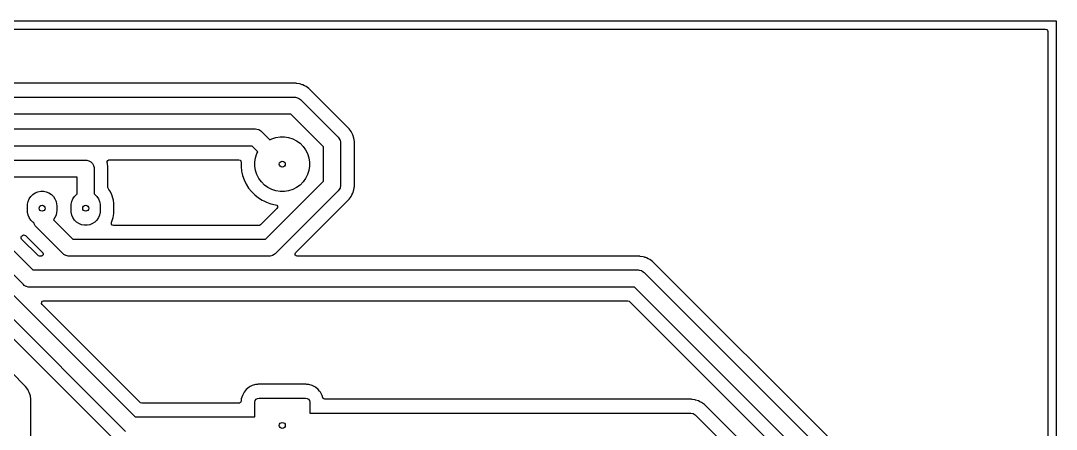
# Model space of a CAD drawing. Extents: x 20 to 124, y -124 to -20.
# Drawn here: x 63.6 to 124, y -43.8 to -20 of the extents above; entities that cross this region are included whole.
import ezdxf

# ---------------------------------------------------------------- set-up
doc = ezdxf.new("R2010")
doc.units = 0
doc.layers.add('BLACK', color=7, linetype='CONTINUOUS')
doc.layers.add('WHITE', color=7, linetype='CONTINUOUS')

msp = doc.modelspace()

# ---------------------------------------------------------------- linework, layer by layer
at = {"layer": 'BLACK', "linetype": 'CONTINUOUS'}
for p, q in [((20.6245, -20.5005), (123.3755, -20.5005)), ((123.3755, -20.5005), (123.442539, -20.520185)), ((123.442539, -20.520185), (123.488294, -20.572989)), ((123.488294, -20.572989), (123.4995, -20.6245)), ((123.4995, -20.6245), (123.4995, -123.3755)), ((79.684452, -23.6525), (33.481051, -23.6525)), ((79.712095, -23.656878), (79.684452, -23.6525)), ((79.886635, -23.684522), (79.712095, -23.656878)), ((79.960103, -23.708394), (79.886635, -23.684522)), ((79.983976, -23.716151), (79.960103, -23.708394)), ((80.034615, -23.732604), (79.983976, -23.716151)), ((80.081323, -23.747781), (80.034615, -23.732604)), ((80.172512, -23.794245), (80.081323, -23.747781)), ((80.172514, -23.794246), (80.172512, -23.794245)), ((80.263711, -23.840713), (80.172514, -23.794246)), ((80.429319, -23.961034), (80.263711, -23.840713)), ((82.771966, -26.303681), (80.429319, -23.961034)), ((33.3787, -24.453), (79.5821, -24.453)), ((79.5821, -24.453), (79.647348, -24.457277)), ((79.647348, -24.457277), (79.647363, -24.457277)), ((79.647363, -24.457277), (79.773442, -24.49106)), ((79.773442, -24.49106), (79.886481, -24.556323)), ((79.886481, -24.556323), (79.886496, -24.556338)), ((79.886496, -24.556338), (79.935653, -24.599447)), ((79.935653, -24.599447), (82.133553, -26.797347)), ((79.374994, -25.453), (33.585807, -25.453)), ((81.28, -27.358006), (79.374994, -25.453)), ((52.276, -26.3138), (77.3213, -26.3138)), ((77.3213, -26.3138), (77.386548, -26.318077)), ((77.386548, -26.318077), (77.386563, -26.318077)), ((77.386563, -26.318077), (77.512642, -26.35186)), ((77.512642, -26.35186), (77.625681, -26.417123)), ((77.625681, -26.417123), (77.625696, -26.417138)), ((77.625696, -26.417138), (77.674853, -26.460247)), ((77.674853, -26.460247), (78.157503, -26.942896)), ((82.892283, -26.469284), (82.771966, -26.303681)), ((82.892288, -26.469291), (82.892283, -26.469284)), ((82.912655, -26.509265), (82.892288, -26.469291)), ((82.912656, -26.509266), (82.912655, -26.509265)), ((82.985218, -26.651676), (82.912656, -26.509266)), ((78.157503, -26.942896), (78.262707, -26.889293)), ((78.262707, -26.889293), (78.501487, -26.811708)), ((78.501487, -26.811708), (78.749465, -26.772432)), ((78.749465, -26.772432), (79.000535, -26.772432)), ((79.000535, -26.772432), (79.248513, -26.811708)), ((79.248513, -26.811708), (79.487293, -26.889293)), ((79.487293, -26.889293), (79.710998, -27.003276)), ((79.710998, -27.003276), (79.914117, -27.15085)), ((79.914117, -27.15085), (80.09165, -27.328383)), ((82.133553, -26.797347), (82.176661, -26.846503)), ((82.176661, -26.846503), (82.176677, -26.846519)), ((82.176677, -26.846519), (82.231375, -26.941259)), ((82.231375, -26.941259), (82.24194, -26.959558)), ((82.24194, -26.959558), (82.275723, -27.085637)), ((82.275723, -27.085637), (82.275723, -27.085652)), ((82.275723, -27.085652), (82.28, -27.1509)), ((82.28, -27.1509), (82.28, -29.5685)), ((83.048477, -26.846365), (82.985218, -26.651676)), ((83.0805, -27.048548), (83.048477, -26.846365)), ((83.0805, -29.670856), (83.0805, -27.048548)), ((77.114194, -27.3138), (52.483107, -27.3138)), ((77.450396, -27.650003), (77.114194, -27.3138)), ((77.319208, -27.993987), (77.396793, -27.755207)), ((77.396793, -27.755207), (77.450396, -27.650003)), ((80.09165, -27.328383), (80.239224, -27.531502)), ((80.239224, -27.531502), (80.353207, -27.755207)), ((80.353207, -27.755207), (80.430792, -27.993987)), ((81.28, -29.361393), (81.28, -27.358006)), ((60.9456, -28.1358), (67.415, -28.1358)), ((67.415, -28.1358), (67.480263, -28.140078)), ((67.480263, -28.140078), (67.606342, -28.17386)), ((67.606342, -28.17386), (67.719381, -28.239123)), ((67.719381, -28.239123), (67.811677, -28.331419)), ((67.811677, -28.331419), (67.87694, -28.444458)), ((68.663726, -28.206778), (68.699806, -28.146945)), ((68.665721, -28.276619), (68.663726, -28.206778)), ((68.683477, -28.331265), (68.665721, -28.276619)), ((68.7155, -28.533448), (68.683477, -28.331265)), ((68.699806, -28.146945), (68.762506, -28.116116)), ((68.762506, -28.116116), (68.783652, -28.1143)), ((68.783652, -28.1143), (76.3505, -28.1143)), ((76.3505, -28.1143), (76.417539, -28.133985)), ((76.417539, -28.133985), (76.463294, -28.186789)), ((76.463294, -28.186789), (76.4745, -28.2383)), ((76.4745, -28.2383), (76.4745, -28.502313)), ((77.279932, -28.241965), (77.319208, -27.993987)), ((77.279932, -28.493035), (77.279932, -28.241965)), ((80.430792, -27.993987), (80.470068, -28.241965)), ((80.470068, -28.241965), (80.470068, -28.493035)), ((67.87694, -28.444458), (67.910722, -28.570537)), ((67.910722, -28.570537), (67.915, -28.6358)), ((67.915, -28.6358), (67.915, -30.104225)), ((68.7155, -29.729195), (68.7155, -28.533448)), ((76.4745, -28.502313), (76.504686, -28.770219)), ((76.504686, -28.770219), (76.504687, -28.770225)), ((76.504687, -28.770225), (76.504688, -28.770232)), ((76.504688, -28.770232), (76.523134, -28.851047)), ((76.523134, -28.851047), (76.564684, -29.033094)), ((77.319208, -28.741013), (77.279932, -28.493035)), ((77.396793, -28.979793), (77.319208, -28.741013)), ((80.430792, -28.741013), (80.353207, -28.979793)), ((80.470068, -28.493035), (80.430792, -28.741013)), ((66.915, -29.1358), (61.152707, -29.1358)), ((66.915, -30.104225), (66.915, -29.1358)), ((76.564684, -29.033094), (76.564687, -29.033102)), ((76.564687, -29.033102), (76.653734, -29.287582)), ((76.653734, -29.287582), (76.770714, -29.530494)), ((76.770714, -29.530494), (76.770716, -29.530497)), ((76.770716, -29.530497), (76.914162, -29.758789)), ((77.510776, -29.203498), (77.396793, -28.979793)), ((77.65835, -29.406617), (77.510776, -29.203498)), ((77.835883, -29.58415), (77.65835, -29.406617)), ((77.902194, -32.7392), (81.28, -29.361393)), ((80.09165, -29.406617), (79.914117, -29.58415)), ((80.239224, -29.203498), (80.09165, -29.406617)), ((80.353207, -28.979793), (80.239224, -29.203498)), ((82.28, -29.5685), (82.275723, -29.633747)), ((63.915866, -41.341881), (52.330075, -29.75609)), ((64.217941, -30.248266), (64.335766, -30.130441)), ((64.335766, -30.130441), (64.474313, -30.037867)), ((64.474313, -30.037867), (64.628258, -29.974101)), ((64.628258, -29.974101), (64.791685, -29.941593)), ((64.791685, -29.941593), (64.958315, -29.941593)), ((64.958315, -29.941593), (65.121742, -29.974101)), ((65.121742, -29.974101), (65.275687, -30.037867)), ((65.275687, -30.037867), (65.414234, -30.130441)), ((65.414234, -30.130441), (65.532059, -30.248266)), ((66.757941, -30.248266), (66.875766, -30.130441)), ((66.875766, -30.130441), (66.915, -30.104225)), ((67.915, -30.104225), (67.954234, -30.130441)), ((67.954234, -30.130441), (68.072059, -30.248266)), ((68.715702, -29.736274), (68.7155, -29.729195)), ((68.739182, -29.80208), (68.715702, -29.736274)), ((68.764341, -29.836709), (68.739182, -29.80208)), ((68.826634, -29.922449), (68.764341, -29.836709)), ((68.900651, -30.067715), (68.826634, -29.922449)), ((68.944577, -30.153923), (68.900651, -30.067715)), ((68.944577, -30.153925), (68.944577, -30.153923)), ((68.944579, -30.153928), (68.944577, -30.153925)), ((69.02486, -30.401007), (68.944579, -30.153928)), ((76.914162, -29.758789), (77.082266, -29.969585)), ((77.082266, -29.969585), (77.272915, -30.160234)), ((77.272915, -30.160234), (77.483711, -30.328338)), ((78.039002, -29.731724), (77.835883, -29.58415)), ((78.262707, -29.845707), (78.039002, -29.731724)), ((78.501487, -29.923292), (78.262707, -29.845707)), ((82.133554, -29.922053), (78.462853, -33.592753)), ((78.749465, -29.962568), (78.501487, -29.923292)), ((79.000535, -29.962568), (78.749465, -29.962568)), ((79.248513, -29.923292), (79.000535, -29.962568)), ((79.487293, -29.845707), (79.248513, -29.923292)), ((79.710998, -29.731724), (79.487293, -29.845707)), ((79.914117, -29.58415), (79.710998, -29.731724)), ((82.176661, -29.872896), (82.133554, -29.922053)), ((82.176677, -29.872881), (82.176661, -29.872896)), ((82.24194, -29.759842), (82.176677, -29.872881)), ((82.25174, -29.723266), (82.24194, -29.759842)), ((82.275723, -29.633763), (82.25174, -29.723266)), ((82.275723, -29.633747), (82.275723, -29.633763)), ((82.892287, -30.25011), (82.938591, -30.159234)), ((82.938591, -30.159234), (82.985221, -30.067718)), ((82.985221, -30.067718), (83.048477, -29.873034)), ((83.048477, -29.873034), (83.070123, -29.73637)), ((83.070123, -29.73637), (83.072198, -29.723266)), ((83.072198, -29.723266), (83.0805, -29.670856)), ((64.025, -30.7875), (64.029093, -30.704185)), ((64.025, -31.0875), (64.025, -30.7875)), ((64.029093, -30.704185), (64.061601, -30.540758)), ((64.061601, -30.540758), (64.125367, -30.386813)), ((64.125367, -30.386813), (64.217941, -30.248266)), ((65.532059, -30.248266), (65.624633, -30.386813)), ((65.624633, -30.386813), (65.688399, -30.540758)), ((65.688399, -30.540758), (65.720907, -30.704185)), ((65.720907, -30.704185), (65.725, -30.7875)), ((65.725, -30.7875), (65.725, -31.0875)), ((66.565, -30.7875), (66.569093, -30.704185)), ((66.565, -31.0875), (66.565, -30.7875)), ((66.569093, -30.704185), (66.601601, -30.540758)), ((66.601601, -30.540758), (66.665367, -30.386813)), ((66.665367, -30.386813), (66.757941, -30.248266)), ((68.072059, -30.248266), (68.164633, -30.386813)), ((68.164633, -30.386813), (68.228399, -30.540758)), ((68.228399, -30.540758), (68.260907, -30.704185)), ((68.260907, -30.704185), (68.265, -30.7875)), ((68.265, -30.7875), (68.265, -31.0875)), ((69.03607, -30.471785), (69.02486, -30.401007)), ((69.0655, -30.657597), (69.03607, -30.471785)), ((69.0655, -31.217402), (69.0655, -30.657597)), ((77.483711, -30.328338), (77.712003, -30.471784)), ((77.712003, -30.471784), (77.712005, -30.471785)), ((77.712005, -30.471785), (77.792975, -30.510778)), ((77.792975, -30.510778), (77.954921, -30.588767)), ((77.954921, -30.588767), (78.146049, -30.655645)), ((78.146049, -30.655645), (78.209397, -30.677812)), ((78.209397, -30.677812), (78.209405, -30.677815)), ((78.209405, -30.677815), (78.209408, -30.677815)), ((78.209408, -30.677815), (78.209409, -30.677816)), ((78.209409, -30.677816), (78.472268, -30.737812)), ((78.472268, -30.737812), (78.485329, -30.739283)), ((78.485329, -30.739283), (78.549743, -30.766348)), ((78.549743, -30.766348), (78.5893, -30.823942)), ((81.070369, -32.117315), (82.62015, -30.567532)), ((82.62015, -30.567532), (82.620157, -30.567527)), ((82.620157, -30.567527), (82.627217, -30.560467)), ((82.627217, -30.560467), (82.627219, -30.560466)), ((82.627219, -30.560466), (82.771966, -30.415719)), ((82.771966, -30.415719), (82.771968, -30.415715)), ((82.771968, -30.415715), (82.771971, -30.415713)), ((82.771971, -30.415713), (82.835451, -30.328338)), ((82.835451, -30.328338), (82.892287, -30.25011)), ((64.029093, -31.170815), (64.025, -31.0875)), ((64.061601, -31.334242), (64.029093, -31.170815)), ((64.125367, -31.488187), (64.061601, -31.334242)), ((65.688399, -31.334242), (65.624633, -31.488187)), ((65.720907, -31.170815), (65.688399, -31.334242)), ((65.725, -31.0875), (65.720907, -31.170815)), ((66.569093, -31.170815), (66.565, -31.0875)), ((66.601601, -31.334242), (66.569093, -31.170815)), ((66.665367, -31.488187), (66.601601, -31.334242)), ((68.228399, -31.334242), (68.164633, -31.488187)), ((68.260907, -31.170815), (68.228399, -31.334242)), ((68.265, -31.0875), (68.260907, -31.170815)), ((69.02486, -31.473993), (69.059774, -31.253551)), ((69.059774, -31.253551), (69.0655, -31.217402)), ((78.559129, -30.950185), (77.606934, -31.902381)), ((78.591439, -30.893779), (78.559129, -30.950185)), ((78.5893, -30.823942), (78.591439, -30.893779)), ((64.217941, -31.626734), (64.125367, -31.488187)), ((64.335766, -31.744559), (64.217941, -31.626734)), ((64.393954, -31.783439), (64.335766, -31.744559)), ((64.407184, -31.832811), (64.393954, -31.783439)), ((64.41306, -31.854742), (64.407184, -31.832811)), ((64.478323, -31.967781), (64.41306, -31.854742)), ((64.478338, -31.967796), (64.478323, -31.967781)), ((64.521447, -32.016953), (64.478338, -31.967796)), ((65.624633, -31.488187), (65.537418, -31.618712)), ((65.537418, -31.618712), (66.657907, -32.7392)), ((66.757941, -31.626734), (66.665367, -31.488187)), ((66.875766, -31.744559), (66.757941, -31.626734)), ((67.014313, -31.837133), (66.875766, -31.744559)), ((67.168258, -31.900899), (67.014313, -31.837133)), ((67.331685, -31.933407), (67.168258, -31.900899)), ((67.498315, -31.933407), (67.331685, -31.933407)), ((67.661742, -31.900899), (67.498315, -31.933407)), ((67.815687, -31.837133), (67.661742, -31.900899)), ((67.954234, -31.744559), (67.815687, -31.837133)), ((68.072059, -31.626734), (67.954234, -31.744559)), ((68.164633, -31.488187), (68.072059, -31.626734)), ((68.913303, -31.797053), (68.925554, -31.758408)), ((68.923247, -31.866211), (68.913303, -31.797053)), ((68.969002, -31.919015), (68.923247, -31.866211)), ((68.925554, -31.758408), (68.944579, -31.721072)), ((68.944579, -31.721072), (69.02486, -31.473993)), ((69.036041, -31.9387), (68.969002, -31.919015)), ((77.519253, -31.9387), (69.036041, -31.9387)), ((77.545611, -31.935866), (77.519253, -31.9387)), ((77.606934, -31.902381), (77.545611, -31.935866)), ((63.653961, -32.616462), (63.682462, -32.572115)), ((63.682462, -32.572115), (63.687259, -32.567317)), ((63.687259, -32.567317), (63.687262, -32.567316)), ((63.687262, -32.567316), (63.725817, -32.52876)), ((63.725817, -32.52876), (63.787138, -32.495277)), ((63.787138, -32.495277), (63.85683, -32.500261)), ((63.85683, -32.500261), (63.901177, -32.528762)), ((63.901177, -32.528762), (64.901135, -33.528719)), ((66.097247, -33.592754), (64.521447, -32.016953)), ((79.658966, -33.528719), (81.070369, -32.117315)), ((62.835, -33.032093), (64.343807, -34.5409)), ((63.648977, -32.686154), (63.653961, -32.616462)), ((63.682462, -32.747477), (63.648977, -32.686154)), ((64.639065, -33.704081), (63.682462, -32.747477)), ((66.657907, -32.7392), (77.902194, -32.7392)), ((60.6329, -33.436693), (70.303707, -43.1075)), ((63.783147, -35.394454), (61.981447, -33.592753)), ((64.659707, -33.720715), (64.639065, -33.704081)), ((64.726746, -33.7404), (64.659707, -33.720715)), ((64.813454, -33.7404), (64.726746, -33.7404)), ((64.8223, -33.740084), (64.813454, -33.7404)), ((64.82647, -33.738528), (64.8223, -33.740084)), ((64.848389, -33.735377), (64.82647, -33.738528)), ((64.867018, -33.723404), (64.848389, -33.735377)), ((64.887764, -33.715667), (64.867018, -33.723404)), ((64.895835, -33.704885), (64.887764, -33.715667)), ((64.907167, -33.697603), (64.895835, -33.704885)), ((64.901135, -33.528719), (64.911747, -33.548155)), ((64.916365, -33.67746), (64.907167, -33.697603)), ((64.911747, -33.548155), (64.926248, -33.564889)), ((64.929636, -33.659734), (64.916365, -33.67746)), ((64.926248, -33.564889), (64.928164, -33.57822)), ((64.928164, -33.57822), (64.93462, -33.590042)), ((64.930596, -33.646298), (64.929636, -33.659734)), ((64.936192, -33.634047), (64.930596, -33.646298)), ((64.93462, -33.590042), (64.93304, -33.612128)), ((64.93304, -33.612128), (64.936192, -33.634047)), ((66.146403, -33.635861), (66.097247, -33.592754)), ((66.146419, -33.635877), (66.146403, -33.635861)), ((66.259458, -33.70114), (66.146419, -33.635877)), ((66.273435, -33.704885), (66.259458, -33.70114)), ((66.385537, -33.734923), (66.273435, -33.704885)), ((66.385552, -33.734923), (66.385537, -33.734923)), ((66.4508, -33.7392), (66.385552, -33.734923)), ((78.1093, -33.7392), (66.4508, -33.7392)), ((78.174548, -33.734923), (78.1093, -33.7392)), ((78.174563, -33.734923), (78.174548, -33.734923)), ((78.300642, -33.70114), (78.174563, -33.734923)), ((78.306768, -33.697603), (78.300642, -33.70114)), ((78.413681, -33.635877), (78.306768, -33.697603)), ((78.413696, -33.635861), (78.413681, -33.635877)), ((78.462853, -33.592753), (78.413696, -33.635861)), ((79.623909, -33.598753), (79.652934, -33.535197)), ((79.633853, -33.667911), (79.623909, -33.598753)), ((79.679608, -33.720715), (79.633853, -33.667911)), ((79.652934, -33.535197), (79.658966, -33.528719)), ((79.746647, -33.7404), (79.679608, -33.720715)), ((99.722051, -33.7404), (79.746647, -33.7404)), ((99.722052, -33.7404), (99.722051, -33.7404)), ((99.749695, -33.744778), (99.722052, -33.7404)), ((99.924235, -33.772422), (99.749695, -33.744778)), ((99.997703, -33.796294), (99.924235, -33.772422)), ((100.021576, -33.804051), (99.997703, -33.796294)), ((100.072215, -33.820504), (100.021576, -33.804051)), ((69.743047, -43.961054), (59.779347, -33.997353)), ((100.118923, -33.835681), (100.072215, -33.820504)), ((100.210114, -33.882146), (100.118923, -33.835681)), ((100.301311, -33.928613), (100.210114, -33.882146)), ((100.466919, -34.048934), (100.301311, -33.928613)), ((100.46692, -34.048935), (100.466919, -34.048934)), ((100.466921, -34.048936), (100.46692, -34.048935)), ((111.258665, -44.840681), (100.466921, -34.048936)), ((59.140936, -34.491021), (69.101508, -44.451592)), ((64.343807, -34.5409), (99.6197, -34.5409)), ((99.6197, -34.5409), (99.684948, -34.545177)), ((99.684948, -34.545177), (99.684963, -34.545177)), ((99.684963, -34.545177), (99.811042, -34.57896)), ((99.811042, -34.57896), (99.924081, -34.644223)), ((99.924081, -34.644223), (99.924096, -34.644238)), ((99.924096, -34.644238), (99.973253, -34.687347)), ((99.973253, -34.687347), (110.963407, -45.6775)), ((63.832311, -35.437569), (63.783147, -35.394454)), ((63.832319, -35.437577), (63.832311, -35.437569)), ((63.945358, -35.50284), (63.832319, -35.437577)), ((63.972001, -35.509979), (63.945358, -35.50284)), ((64.071437, -35.536623), (63.972001, -35.509979)), ((64.071452, -35.536623), (64.071437, -35.536623)), ((64.1367, -35.5409), (64.071452, -35.536623)), ((99.412594, -35.5409), (64.1367, -35.5409)), ((110.2563, -46.384606), (99.412594, -35.5409)), ((64.847881, -36.491758), (64.852865, -36.422066)), ((64.881366, -36.553081), (64.847881, -36.491758)), ((64.852865, -36.422066), (64.894737, -36.366133)), ((70.598965, -42.270681), (64.881366, -36.553081)), ((64.894737, -36.366133), (64.960201, -36.341716)), ((64.960201, -36.341716), (64.969047, -36.3414)), ((64.969047, -36.3414), (99.029653, -36.3414)), ((99.029653, -36.3414), (99.096692, -36.361085)), ((99.096692, -36.361085), (99.117334, -36.377719)), ((99.117334, -36.377719), (109.419481, -46.679865)), ((64.036187, -41.507489), (63.915866, -41.341881)), ((64.082652, -41.598684), (64.036187, -41.507489)), ((64.082653, -41.598685), (64.082652, -41.598684)), ((64.129118, -41.689876), (64.082653, -41.598685)), ((76.778589, -41.511089), (76.647317, -41.671047)), ((76.938547, -41.379817), (76.778589, -41.511089)), ((76.938548, -41.379816), (76.938547, -41.379817)), ((76.93855, -41.379815), (76.938548, -41.379816)), ((77.010898, -41.341143), (76.93855, -41.379815)), ((77.121043, -41.282269), (77.010898, -41.341143)), ((77.319067, -41.222199), (77.121043, -41.282269)), ((77.435298, -41.210751), (77.319067, -41.222199)), ((77.473392, -41.207), (77.435298, -41.210751)), ((80.276608, -41.207), (77.473392, -41.207)), ((80.311805, -41.210466), (80.276608, -41.207)), ((80.430934, -41.222199), (80.311805, -41.210466)), ((80.430934, -41.2222), (80.430932, -41.222199)), ((80.430932, -41.222199), (80.430934, -41.222199)), ((80.628954, -41.282268), (80.430934, -41.2222)), ((80.81145, -41.379815), (80.628954, -41.282268)), ((80.811453, -41.379817), (80.81145, -41.379815)), ((80.97141, -41.511089), (80.811452, -41.379817)), ((80.811452, -41.379817), (80.811453, -41.379817)), ((81.043296, -41.598684), (80.97141, -41.511089)), ((81.102685, -41.67105), (81.043296, -41.598684)), ((64.192377, -41.884565), (64.129118, -41.689876)), ((64.2244, -42.086748), (64.192377, -41.884565)), ((64.2244, -45.8987), (64.2244, -42.086748)), ((76.449397, -42.259941), (76.392363, -42.3003)), ((76.475558, -42.195154), (76.449397, -42.259941)), ((76.489699, -42.051567), (76.475558, -42.195154)), ((76.549769, -41.853543), (76.489699, -42.051567)), ((76.647317, -41.671047), (76.549769, -41.853543)), ((77.275, -42.2575), (77.29403, -42.161829)), ((77.275, -43.1075), (77.275, -42.2575)), ((77.29403, -42.161829), (77.348223, -42.080723)), ((77.348223, -42.080723), (77.429329, -42.02653)), ((77.429329, -42.02653), (77.525, -42.0075)), ((77.525, -42.0075), (80.225, -42.0075)), ((80.225, -42.0075), (80.320671, -42.02653)), ((80.320671, -42.02653), (80.401777, -42.080723)), ((80.401777, -42.080723), (80.45597, -42.161829)), ((80.45597, -42.161829), (80.475, -42.2575)), ((80.475, -42.2575), (80.475, -42.8823)), ((81.200232, -41.853546), (81.102685, -41.67105)), ((81.242777, -41.993802), (81.200232, -41.853546)), ((81.248642, -42.009311), (81.242777, -41.993802)), ((81.294397, -42.062115), (81.248642, -42.009311)), ((81.361436, -42.0818), (81.294397, -42.062115)), ((102.739951, -42.0818), (81.361436, -42.0818)), ((102.739952, -42.0818), (102.739951, -42.0818)), ((102.771192, -42.086748), (102.739952, -42.0818)), ((102.942131, -42.113822), (102.771192, -42.086748)), ((102.942136, -42.113823), (102.942131, -42.113822)), ((102.974251, -42.124257), (102.942136, -42.113823)), ((102.974253, -42.124259), (102.974251, -42.124257)), ((103.136819, -42.17708), (102.974253, -42.124259)), ((103.228014, -42.223546), (103.136819, -42.17708)), ((103.319211, -42.270013), (103.228014, -42.223546)), ((70.619607, -42.287315), (70.598965, -42.270681)), ((70.686646, -42.307), (70.619607, -42.287315)), ((76.352155, -42.307), (70.686646, -42.307)), ((76.392363, -42.3003), (76.352155, -42.307)), ((103.484819, -42.390334), (103.319211, -42.270013)), ((103.48482, -42.390335), (103.484819, -42.390334)), ((103.484821, -42.390336), (103.48482, -42.390335)), ((105.897192, -44.802708), (103.484821, -42.390336)), ((70.303707, -43.1075), (77.275, -43.1075)), ((80.475, -42.8823), (102.6376, -42.8823)), ((102.6376, -42.8823), (102.702848, -42.886577)), ((102.702848, -42.886577), (102.702863, -42.886577)), ((102.702863, -42.886577), (102.828942, -42.92036)), ((102.828942, -42.92036), (102.941981, -42.985623)), ((102.941981, -42.985623), (102.941996, -42.985638)), ((102.941996, -42.985638), (102.991153, -43.028747)), ((102.991153, -43.028747), (105.406653, -45.444247))]:
    msp.add_line(p, q, dxfattribs=at)
at = {"layer": 'BLACK'}
for centre in [(78.875, -28.3675), (64.875, -30.9375), (67.415, -30.9375), (78.875, -43.6075)]:
    msp.add_circle(centre, 0.175, dxfattribs=at)
at = {"layer": 'WHITE', "linetype": 'CONTINUOUS'}
for p, q in [((20, -20), (124, -20)), ((124, -20), (124, -124))]:
    msp.add_line(p, q, dxfattribs=at)
at = {"layer": 'WHITE'}
for centre in [(78.875, -28.3675), (64.875, -30.9375), (67.415, -30.9375), (78.875, -43.6075)]:
    msp.add_circle(centre, 0.175, dxfattribs=at)

doc.saveas('drawing.dxf')
